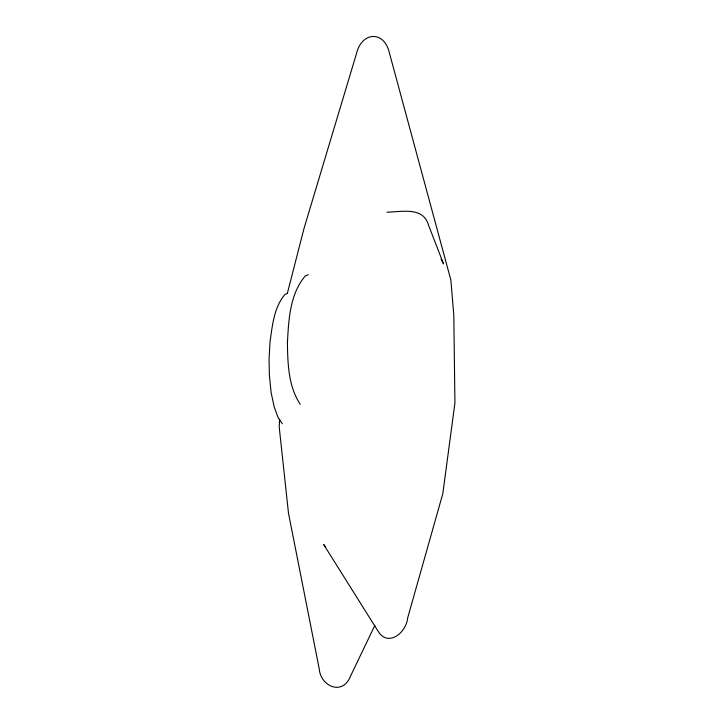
<?xml version="1.0" encoding="UTF-8"?>
<svg xmlns="http://www.w3.org/2000/svg" width="724" height="724" viewBox="0 0 724 724"><rect width="100%" height="100%" fill="white"/><g stroke="black" fill="none" stroke-linecap="round" stroke-linejoin="round"><path stroke-width="1.09" d="M279.609 419.196L279.22 427.079L288.478 513.153L319.157 668.46C320.451 686.506 342.724 696.171 350.488 676.198L374.851 625.391M287.446 292.967L304.152 227.951L356.425 53.775C361.566 31.693 384.191 30.028 389.403 52.952L450.853 279.98L453.794 314.868L454.934 402.879L442.826 493.578L407.63 618.106C406.282 632.649 387.937 647.871 377.828 630.821L323.61 544.439L325.8 547M287.645 293.292L285.021 294.387C273.925 307.401 272.414 325.447 270.025 341.701L269.066 359.131L269.364 374.923L271.093 392.417L274.188 406.924L278.179 417.739L282.324 423.73M308.315 274.722L305.247 275.953C289.772 294.288 288.632 319.999 287.419 342.914C287.727 363.719 288.396 386.39 300.198 404.291M386.942 212.186C401.196 211.996 423.078 206.358 428.418 224.865L443.55 263.952L441.079 259.111"/></g></svg>
